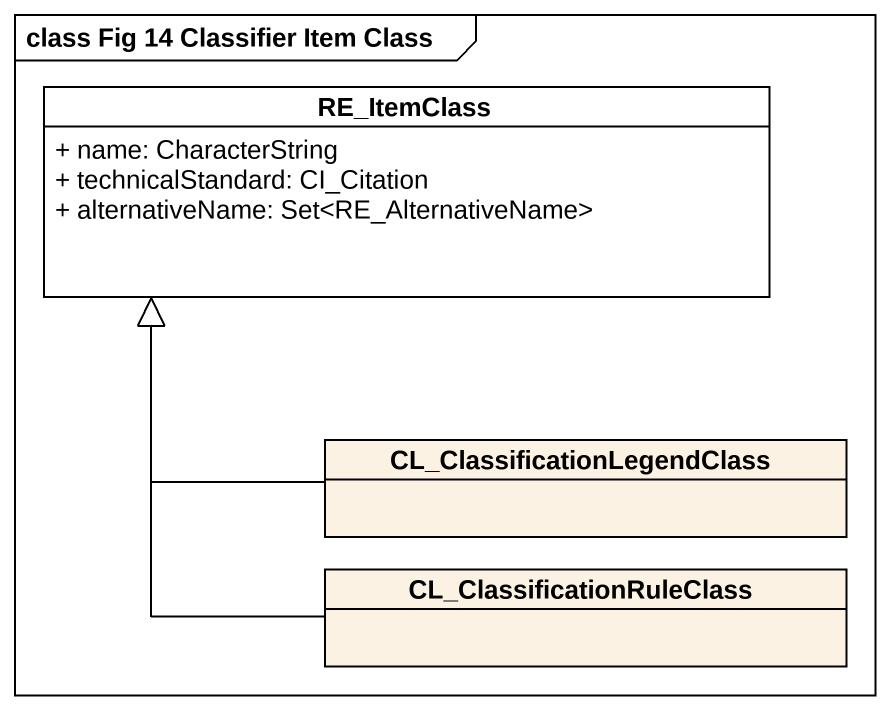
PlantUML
@startuml
mainframe class Fig 14 Classifier Item Class
hide circle
hide empty members
skinparam classAttributeIconSize 0
class RE_ItemClass #FFFFFF {
  + name: CharacterString
  + technicalStandard: CI_Citation
  + alternativeName: Set<RE_AlternativeName>
}
class CL_ClassificationLegendClass
class CL_ClassificationRuleClass
CL_ClassificationLegendClass -up-|> RE_ItemClass
CL_ClassificationRuleClass -up-|> RE_ItemClass
@enduml
